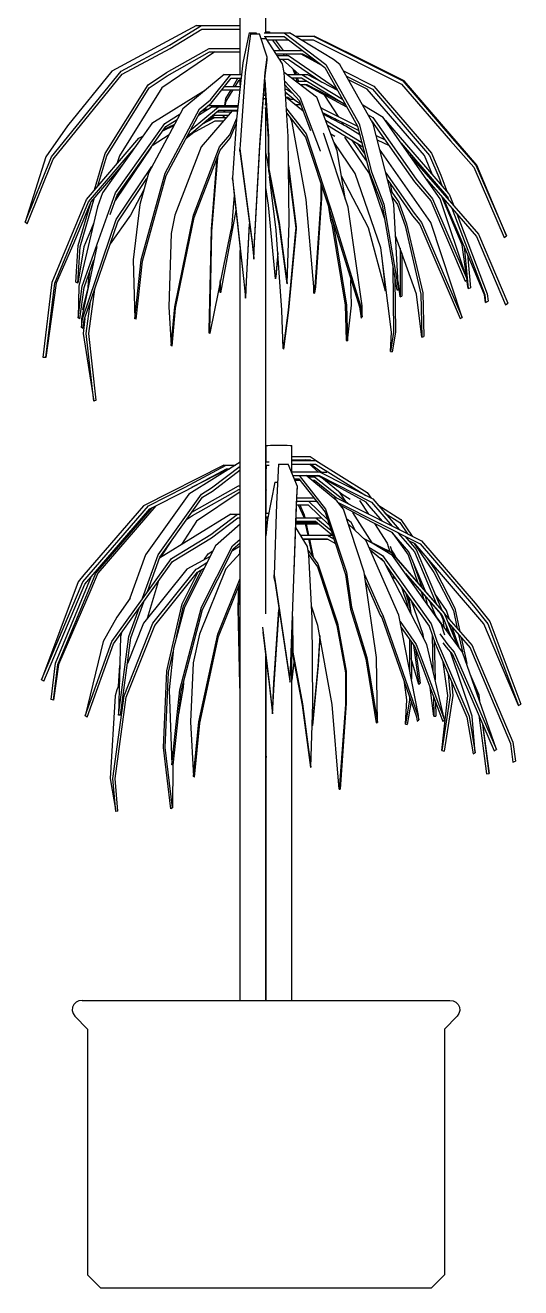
# Model space of a CAD drawing. Header units: millimetres. Extents: x 414.69 to 418.31, y 556.59 to 559.55.
# Drawn here: x 416.079 to 416.462, y 558.065 to 559.041 of the extents above; entities that cross this region are included whole.
import ezdxf

# ---------------------------------------------------------------- set-up
doc = ezdxf.new("R2010")
doc.units = ezdxf.units.MM

msp = doc.modelspace()

# ---------------------------------------------------------------- linework, layer by layer
at = {"color": 104, "linetype": 'Continuous'}
for p, q in [((416.21129, 559.04059), (416.14586, 559.00531)), ((416.19036, 559.02552), (416.21507, 559.04059)), ((416.21129, 559.04059), (416.21507, 559.04059)), ((416.21507, 559.04059), (416.24508, 559.04059)), ((416.24508, 559.0026), (416.24508, 559.04744)), ((416.26477, 559.03488), (416.26477, 559.04744)), ((416.19092, 559.02293), (416.21538, 559.03786)), ((416.21538, 559.03786), (416.24508, 559.03786)), ((416.25196, 559.03487), (416.24691, 559.0117)), ((416.25295, 559.03406), (416.24893, 559.00433)), ((416.25196, 559.03487), (416.25739, 559.03487)), ((416.25295, 559.03406), (416.25994, 559.03406)), ((416.25759, 559.03406), (416.25739, 559.03487)), ((416.26592, 559.01622), (416.25994, 559.03406)), ((416.26109, 559.03064), (416.26517, 559.03064)), ((416.26342, 559.03214), (416.27884, 559.03214)), ((416.26345, 559.03488), (416.27909, 559.03488)), ((416.26477, 559.03571), (416.26733, 559.03571)), ((416.26477, 559.03064), (416.26477, 559.03214)), ((416.2649, 559.03064), (416.2649, 559.03214)), ((416.2777, 559.01106), (416.26517, 559.03064)), ((416.26585, 559.02958), (416.2822, 559.02958)), ((416.26733, 559.03571), (416.26795, 559.03488)), ((416.26977, 559.02958), (416.27594, 559.02135)), ((416.27192, 559.02958), (416.27807, 559.02135)), ((416.27884, 559.03214), (416.31045, 559.00802)), ((416.27909, 559.03488), (416.31116, 559.01042)), ((416.27909, 559.03488), (416.28317, 559.03488)), ((416.31698, 559.01433), (416.28317, 559.03488)), ((416.28739, 559.03231), (416.30162, 559.03231)), ((416.29189, 559.02958), (416.30127, 559.02958)), ((416.30127, 559.02958), (416.36961, 558.99533)), ((416.30162, 559.03231), (416.37062, 558.99774)), ((416.30162, 559.03231), (416.30219, 559.03231)), ((416.33346, 559.0169), (416.30219, 559.03231)), ((416.15287, 559.00531), (416.19036, 559.02552)), ((416.15378, 559.00291), (416.19092, 559.02293)), ((416.22533, 559.02014), (416.18444, 558.9923)), ((416.18797, 559.00425), (416.22088, 559.02288)), ((416.18859, 559.00173), (416.22115, 559.02014)), ((416.22088, 559.02288), (416.24508, 559.02288)), ((416.22115, 559.02014), (416.24508, 559.02014)), ((416.27112, 559.02135), (416.29298, 559.02135)), ((416.24691, 559.0117), (416.24219, 558.96816)), ((416.26431, 559.00433), (416.26592, 559.01622)), ((416.26431, 559.00193), (416.26592, 559.01369)), ((416.26592, 559.01369), (416.26592, 559.01622)), ((416.27287, 559.01862), (416.29324, 559.01862)), ((416.27367, 559.01736), (416.28241, 559.01736)), ((416.27542, 559.01462), (416.28218, 559.01462)), ((416.29045, 559.00278), (416.27745, 559.01462)), ((416.27889, 559.00432), (416.2777, 559.01106)), ((416.27799, 559.01862), (416.27894, 559.01736)), ((416.28012, 559.01862), (416.28106, 559.01736)), ((416.28218, 559.01462), (416.30804, 558.99681)), ((416.28241, 559.01736), (416.31951, 558.99177)), ((416.30869, 559.00936), (416.29154, 559.01862)), ((416.29324, 559.01862), (416.30309, 559.01364)), ((416.31116, 559.01042), (416.33684, 558.96447)), ((416.32211, 559.01042), (416.31698, 559.01433)), ((416.34779, 558.96447), (416.32211, 559.01042)), ((416.3717, 558.99774), (416.33346, 559.0169)), ((416.09912, 558.93901), (416.15287, 559.00531)), ((416.1005, 558.93723), (416.15378, 559.00291)), ((416.14586, 559.00531), (416.11159, 558.96304)), ((416.17394, 558.9947), (416.18797, 559.00425)), ((416.17473, 558.9923), (416.18859, 559.00173)), ((416.23262, 559.0026), (416.20068, 558.97613)), ((416.22202, 558.9831), (416.23784, 559.0026)), ((416.22248, 558.98061), (416.23804, 558.99986)), ((416.23262, 559.0026), (416.23784, 559.0026)), ((416.23784, 559.0026), (416.24592, 559.0026)), ((416.23804, 558.99986), (416.24563, 558.99986)), ((416.2395, 558.99352), (416.24327, 558.99986)), ((416.24893, 559.00433), (416.24486, 558.94846)), ((416.24508, 558.99478), (416.24508, 558.99986)), ((416.26024, 558.94667), (416.26431, 559.00193)), ((416.26025, 558.94846), (416.26431, 559.00433)), ((416.30399, 558.98525), (416.27888, 559.00436)), ((416.28198, 558.95485), (416.27889, 559.00432)), ((416.28095, 559.00278), (416.29267, 559.00278)), ((416.28455, 559.00005), (416.29237, 559.00005)), ((416.28559, 559.00721), (416.28709, 559.00278)), ((416.28721, 559.00574), (416.2882, 559.00278)), ((416.28801, 559.00005), (416.28884, 558.99761)), ((416.28913, 559.00005), (416.28995, 558.99761)), ((416.29237, 559.00005), (416.32651, 558.97923)), ((416.29267, 559.00278), (416.32404, 558.98367)), ((416.29267, 559.00278), (416.29676, 559.00278)), ((416.32035, 558.99028), (416.29676, 559.00278)), ((416.31045, 559.00802), (416.33575, 558.96269)), ((416.32484, 559.00554), (416.34816, 558.99375)), ((416.3271, 559.0015), (416.34718, 558.99134)), ((416.14065, 558.94175), (416.17394, 558.9947)), ((416.14186, 558.93997), (416.17473, 558.9923)), ((416.18444, 558.9923), (416.15157, 558.93997)), ((416.21811, 558.99058), (416.17671, 558.96496)), ((416.2307, 558.99079), (416.24464, 558.99079)), ((416.23291, 558.99352), (416.24494, 558.99352)), ((416.23389, 558.98408), (416.23788, 558.99079)), ((416.23399, 558.98153), (416.23952, 558.99079)), ((416.24116, 558.99352), (416.2441, 558.99844)), ((416.2441, 558.99844), (416.24508, 558.99844)), ((416.26389, 558.9962), (416.26654, 558.95307)), ((416.26406, 558.99851), (416.26678, 558.95485)), ((416.27929, 558.99786), (416.29096, 558.98508)), ((416.27949, 558.99469), (416.29044, 558.98267)), ((416.27952, 558.99418), (416.27996, 558.99418)), ((416.27969, 558.99144), (416.28066, 558.99144)), ((416.28066, 558.99144), (416.28503, 558.98861)), ((416.28776, 558.99761), (416.29637, 558.99761)), ((416.29135, 558.99487), (416.29644, 558.99487)), ((416.32741, 558.97754), (416.29481, 558.99487)), ((416.29613, 558.99761), (416.29564, 558.99806)), ((416.29644, 558.99487), (416.3216, 558.98223)), ((416.34314, 558.99134), (416.32869, 558.99865)), ((416.3873, 558.94009), (416.34314, 558.99134)), ((416.34718, 558.99134), (416.39134, 558.94009)), ((416.34816, 558.99375), (416.39284, 558.94187)), ((416.36961, 558.99533), (416.40751, 558.9515)), ((416.37062, 558.99774), (416.40889, 558.95348)), ((416.42788, 558.93275), (416.3717, 558.99774)), ((416.21362, 558.97613), (416.22202, 558.9831)), ((416.21417, 558.97373), (416.22248, 558.98061)), ((416.23321, 558.97873), (416.23389, 558.98408)), ((416.23363, 558.97873), (416.23399, 558.98153)), ((416.263, 558.98411), (416.26463, 558.98411)), ((416.2632, 558.98684), (416.26446, 558.98684)), ((416.26477, 558.97965), (416.26477, 558.98179)), ((416.26477, 558.9808), (416.26483, 558.9808)), ((416.28754, 558.98268), (416.27985, 558.98902)), ((416.27991, 558.98799), (416.28109, 558.98799)), ((416.29363, 558.97434), (416.28006, 558.98558)), ((416.28044, 558.98526), (416.28188, 558.98526)), ((416.28188, 558.98526), (416.28391, 558.98353)), ((416.28253, 558.98353), (416.28617, 558.98353)), ((416.28584, 558.9808), (416.2859, 558.9808)), ((416.2859, 558.9808), (416.28774, 558.97965)), ((416.28617, 558.98353), (416.29134, 558.98033)), ((416.29044, 558.98267), (416.29936, 558.95939)), ((416.29096, 558.98508), (416.30686, 558.94368)), ((416.30416, 558.98508), (416.30399, 558.98525)), ((416.32005, 558.94368), (416.30416, 558.98508)), ((416.32091, 558.97015), (416.31038, 558.9866)), ((416.20068, 558.97613), (416.17406, 558.92639)), ((416.18675, 558.96496), (416.19864, 558.97232)), ((416.187, 558.92639), (416.21362, 558.97613)), ((416.18784, 558.9246), (416.21417, 558.97373)), ((416.20711, 558.96027), (416.22821, 558.97783)), ((416.20763, 558.95773), (416.22846, 558.97509)), ((416.22321, 558.97783), (416.21268, 558.97095)), ((416.21881, 558.976), (416.21411, 558.97362)), ((416.23869, 558.97472), (416.21472, 558.9467)), ((416.21523, 558.9746), (416.21807, 558.976)), ((416.21807, 558.976), (416.22041, 558.976)), ((416.22021, 558.97873), (416.24334, 558.97873)), ((416.22536, 558.97118), (416.22234, 558.96873)), ((416.22321, 558.97783), (416.22821, 558.97783)), ((416.22377, 558.97118), (416.23567, 558.97118)), ((416.22704, 558.97391), (416.23801, 558.97391)), ((416.22821, 558.97783), (416.24324, 558.97783)), ((416.22846, 558.97509), (416.24294, 558.97509)), ((416.23208, 558.96996), (416.23224, 558.97118)), ((416.23248, 558.9696), (416.23268, 558.97118)), ((416.23259, 558.97391), (416.23274, 558.97509)), ((416.23302, 558.97391), (416.23317, 558.97509)), ((416.23869, 558.97472), (416.2429, 558.97472)), ((416.26399, 558.97692), (416.26507, 558.97692)), ((416.26401, 558.97965), (416.2649, 558.97965)), ((416.26477, 558.83936), (416.26477, 558.97692)), ((416.26492, 558.97674), (416.26492, 558.97692)), ((416.26492, 558.97674), (416.26508, 558.97674)), ((416.28065, 558.97618), (416.29597, 558.95675)), ((416.28085, 558.97297), (416.29551, 558.95434)), ((416.28721, 558.97965), (416.29097, 558.97965)), ((416.29051, 558.97692), (416.29067, 558.97692)), ((416.29067, 558.97692), (416.29325, 558.97534)), ((416.29074, 558.97674), (416.29097, 558.97674)), ((416.29097, 558.97965), (416.29179, 558.97915)), ((416.29097, 558.97965), (416.2916, 558.97965)), ((416.30721, 558.97713), (416.30829, 558.97643)), ((416.30729, 558.97693), (416.33569, 558.9628)), ((416.30867, 558.97333), (416.33658, 558.95944)), ((416.30868, 558.97329), (416.31565, 558.96878)), ((416.3266, 558.96279), (416.30915, 558.97208)), ((416.32748, 558.97751), (416.32741, 558.97754)), ((416.35545, 558.96942), (416.33965, 558.97905)), ((416.34379, 558.97163), (416.34742, 558.96942)), ((416.11159, 558.96304), (416.09484, 558.93901)), ((416.17671, 558.96496), (416.1386, 558.91129)), ((416.14863, 558.91129), (416.18675, 558.96496)), ((416.14981, 558.9095), (416.18752, 558.96256)), ((416.19385, 558.96337), (416.18487, 558.95883)), ((416.18582, 558.96016), (416.19438, 558.96437)), ((416.18752, 558.96256), (416.19633, 558.96801)), ((416.20435, 558.95541), (416.22562, 558.96687)), ((416.21567, 558.96443), (416.22528, 558.9696)), ((416.22406, 558.9696), (416.21851, 558.9668)), ((416.22406, 558.9696), (416.22528, 558.9696)), ((416.22528, 558.9696), (416.23431, 558.9696)), ((416.22562, 558.96687), (416.23198, 558.96687)), ((416.23195, 558.96684), (416.23196, 558.96687)), ((416.23207, 558.9696), (416.23208, 558.96996)), ((416.23703, 558.95601), (416.24222, 558.96846)), ((416.23732, 558.95349), (416.24194, 558.96467)), ((416.24219, 558.96816), (416.23893, 558.92292)), ((416.28507, 558.9655), (416.28381, 558.9692)), ((416.29592, 558.90616), (416.28507, 558.9655)), ((416.31094, 558.9674), (416.33894, 558.95023)), ((416.31241, 558.96358), (416.33984, 558.94675)), ((416.31565, 558.96878), (416.31582, 558.96853)), ((416.31811, 558.96863), (416.31951, 558.96656)), ((416.32511, 558.96359), (416.32364, 558.96588)), ((416.33743, 558.95616), (416.3266, 558.96279)), ((416.33575, 558.96269), (416.34511, 558.92616)), ((416.33684, 558.96447), (416.34635, 558.92745)), ((416.34628, 558.96719), (416.34656, 558.96702)), ((416.34656, 558.96702), (416.37982, 558.91977)), ((416.34742, 558.96942), (416.38103, 558.92171)), ((416.3637, 558.90256), (416.34779, 558.96447)), ((416.39962, 558.90672), (416.35545, 558.96942)), ((416.35686, 558.96741), (416.3572, 558.96724)), ((416.3572, 558.96724), (416.40606, 558.91084)), ((416.1261, 558.9061), (416.16667, 558.95351)), ((416.16667, 558.95351), (416.16965, 558.95502)), ((416.18997, 558.95613), (416.17687, 558.94758)), ((416.20902, 558.95792), (416.20314, 558.95316)), ((416.20449, 558.95567), (416.20763, 558.95773)), ((416.20687, 558.96011), (416.20711, 558.96027)), ((416.22908, 558.9467), (416.23703, 558.95601)), ((416.22945, 558.9443), (416.23732, 558.95349)), ((416.26654, 558.95307), (416.2668, 558.92824)), ((416.26678, 558.95485), (416.26706, 558.92971)), ((416.28271, 558.88821), (416.28198, 558.95485)), ((416.29551, 558.95434), (416.31391, 558.8984)), ((416.29597, 558.95675), (416.31462, 558.90018)), ((416.30967, 558.95675), (416.30927, 558.95726)), ((416.32832, 558.90018), (416.30967, 558.95675)), ((416.31808, 558.95467), (416.31513, 558.95649)), ((416.32556, 558.9542), (416.3446, 558.92618)), ((416.33095, 558.9522), (416.34267, 558.9357)), ((416.35006, 558.95565), (416.35698, 558.9522)), ((416.35092, 558.95231), (416.36014, 558.94773)), ((416.40751, 558.9515), (416.42562, 558.93097)), ((416.40889, 558.95348), (416.42717, 558.93275)), ((416.12764, 558.90432), (416.16296, 558.94559)), ((416.13238, 558.91344), (416.14065, 558.94175)), ((416.17612, 558.94652), (416.14829, 558.90524)), ((416.21472, 558.9467), (416.1945, 558.89406)), ((416.20886, 558.89406), (416.22908, 558.9467)), ((416.20941, 558.89227), (416.22945, 558.9443)), ((416.24468, 558.94346), (416.24469, 558.94521)), ((416.24468, 558.94346), (416.25412, 558.87222)), ((416.24486, 558.94846), (416.24469, 558.94521)), ((416.24469, 558.94521), (416.25413, 558.87317)), ((416.25613, 558.87317), (416.26025, 558.94846)), ((416.25613, 558.87222), (416.26024, 558.94667)), ((416.266, 558.93694), (416.26477, 558.94248)), ((416.30686, 558.94368), (416.30692, 558.94333)), ((416.33389, 558.92618), (416.31752, 558.95027)), ((416.32648, 558.90578), (416.32005, 558.94368)), ((416.33533, 558.94951), (416.34127, 558.94114)), ((416.39243, 558.88843), (416.35277, 558.94511)), ((416.36939, 558.94963), (416.40455, 558.90905)), ((416.39284, 558.94187), (416.4, 558.9249)), ((416.07886, 558.88858), (416.09912, 558.93901)), ((416.09484, 558.93901), (416.07886, 558.88858)), ((416.08042, 558.88726), (416.1005, 558.93723)), ((416.15358, 558.93238), (416.12956, 558.90432)), ((416.13502, 558.91653), (416.14186, 558.93997)), ((416.14922, 558.89059), (416.17678, 558.93147)), ((416.15157, 558.93997), (416.14976, 558.93375)), ((416.16844, 558.93512), (416.16961, 558.93736)), ((416.17105, 558.93938), (416.17162, 558.93984)), ((416.22268, 558.88303), (416.22724, 558.93858)), ((416.22296, 558.88124), (416.22761, 558.93845)), ((416.22761, 558.93845), (416.22817, 558.94099)), ((416.26677, 558.93082), (416.266, 558.93694)), ((416.28223, 558.93238), (416.2882, 558.88483)), ((416.37596, 558.94031), (416.41017, 558.90108)), ((416.39357, 558.92526), (416.3873, 558.94009)), ((416.39134, 558.94009), (416.39842, 558.92332)), ((416.42717, 558.93275), (416.45079, 558.87788)), ((416.45079, 558.87788), (416.42788, 558.93275)), ((416.14673, 558.92438), (416.14514, 558.9205)), ((416.15032, 558.88881), (416.17293, 558.92232)), ((416.17406, 558.92639), (416.16739, 558.90218)), ((416.16852, 558.85937), (416.187, 558.92639)), ((416.16955, 558.85842), (416.18784, 558.9246)), ((416.23893, 558.92292), (416.24043, 558.90951)), ((416.239, 558.92178), (416.23893, 558.92292)), ((416.239, 558.92178), (416.2405, 558.90856)), ((416.2668, 558.92824), (416.27483, 558.88726)), ((416.26706, 558.92971), (416.27513, 558.88821)), ((416.27289, 558.88247), (416.26764, 558.92392)), ((416.28227, 558.92822), (416.28788, 558.88386)), ((416.34421, 558.88407), (416.32335, 558.9242)), ((416.35357, 558.86878), (416.33389, 558.92618)), ((416.3446, 558.92618), (416.35637, 558.89187)), ((416.34511, 558.92616), (416.35468, 558.90161)), ((416.34635, 558.92745), (416.35603, 558.90256)), ((416.3575, 558.92671), (416.37939, 558.89542)), ((416.38103, 558.92171), (416.39354, 558.90672)), ((416.38905, 558.92173), (416.40879, 558.89909)), ((416.39842, 558.92332), (416.40082, 558.91689)), ((416.4, 558.9249), (416.40465, 558.91247)), ((416.42562, 558.93097), (416.44902, 558.87662)), ((416.15627, 558.91707), (416.15149, 558.91153)), ((416.17049, 558.91345), (416.16029, 558.89397)), ((416.26688, 558.9018), (416.26477, 558.91549)), ((416.30722, 558.91874), (416.30728, 558.90616)), ((416.3078, 558.91698), (416.30786, 558.90711)), ((416.35898, 558.92095), (416.37813, 558.89356)), ((416.36089, 558.9135), (416.36767, 558.90394)), ((416.36098, 558.91808), (416.36217, 558.91169)), ((416.37982, 558.91977), (416.39221, 558.90493)), ((416.09977, 558.84223), (416.1261, 558.9061)), ((416.10167, 558.84128), (416.12764, 558.90432)), ((416.12956, 558.90432), (416.11651, 558.87263)), ((416.11981, 558.87041), (416.12979, 558.90459)), ((416.12129, 558.86946), (416.13244, 558.90768)), ((416.12284, 558.83897), (416.14863, 558.91129)), ((416.1386, 558.91129), (416.13474, 558.90046)), ((416.14446, 558.89451), (416.14981, 558.9095)), ((416.15149, 558.91153), (416.14975, 558.9074)), ((416.16739, 558.90218), (416.16227, 558.85937)), ((416.24039, 558.90949), (416.23831, 558.88381)), ((416.24043, 558.90951), (416.24767, 558.8428)), ((416.2405, 558.90856), (416.24767, 558.8428)), ((416.30178, 558.83868), (416.29592, 558.90616)), ((416.30728, 558.90616), (416.30254, 558.83868)), ((416.30786, 558.90711), (416.30316, 558.83868)), ((416.35603, 558.90256), (416.36738, 558.83638)), ((416.36228, 558.90809), (416.36649, 558.90216)), ((416.36738, 558.83638), (416.3637, 558.90256)), ((416.36649, 558.90216), (416.37239, 558.88563)), ((416.36767, 558.90394), (416.37363, 558.88721)), ((416.39221, 558.90493), (416.4188, 558.84295)), ((416.39354, 558.90672), (416.42035, 558.84412)), ((416.42035, 558.84412), (416.39962, 558.90672)), ((416.41648, 558.87103), (416.40071, 558.90835)), ((416.41799, 558.86977), (416.40249, 558.90631)), ((416.40455, 558.90905), (416.40509, 558.90838)), ((416.40509, 558.90838), (416.4061, 558.90575)), ((416.40606, 558.91084), (416.40661, 558.91016)), ((416.40661, 558.91016), (416.41, 558.90127)), ((416.13474, 558.90046), (416.12026, 558.83897)), ((416.16029, 558.89397), (416.14456, 558.87189)), ((416.1945, 558.89406), (416.19158, 558.87971)), ((416.19437, 558.82313), (416.20886, 558.89406)), ((416.19505, 558.82218), (416.20941, 558.89227)), ((416.2417, 558.89752), (416.22983, 558.83383)), ((416.27226, 558.84485), (416.26688, 558.9018)), ((416.31285, 558.90163), (416.31481, 558.89002)), ((416.31391, 558.8984), (416.31404, 558.89754)), ((416.31404, 558.89754), (416.33706, 558.82302)), ((416.31462, 558.90018), (416.31475, 558.89932)), ((416.31475, 558.89932), (416.33793, 558.82397)), ((416.31545, 558.89297), (416.31578, 558.89101)), ((416.33917, 558.82397), (416.32832, 558.90018)), ((416.35468, 558.90161), (416.36596, 558.83632)), ((416.37813, 558.89356), (416.38388, 558.88665)), ((416.37939, 558.89542), (416.3852, 558.88843)), ((416.40851, 558.8994), (416.4341, 558.83232)), ((416.40879, 558.89909), (416.42768, 558.87743)), ((416.41017, 558.90108), (416.42924, 558.87921)), ((416.41242, 558.89492), (416.43596, 558.83327)), ((416.08042, 558.88726), (416.07886, 558.88858)), ((416.12311, 558.81388), (416.14922, 558.89059)), ((416.13181, 558.88804), (416.12419, 558.86946)), ((416.12447, 558.81294), (416.15032, 558.88881)), ((416.22107, 558.80512), (416.22268, 558.88303)), ((416.23831, 558.88381), (416.23747, 558.88124)), ((416.24974, 558.8428), (416.25214, 558.88719)), ((416.24982, 558.8428), (416.25222, 558.88661)), ((416.27727, 558.82052), (416.27289, 558.88247)), ((416.27483, 558.88726), (416.28106, 558.84082)), ((416.27513, 558.88821), (416.28137, 558.84118)), ((416.28137, 558.84118), (416.28271, 558.88821)), ((416.2878, 558.88247), (416.28211, 558.82052)), ((416.28812, 558.88341), (416.28244, 558.82052)), ((416.28788, 558.88386), (416.2878, 558.88247)), ((416.2882, 558.88483), (416.28812, 558.88341)), ((416.31481, 558.89002), (416.31581, 558.88696)), ((416.31578, 558.89101), (416.31679, 558.88791)), ((416.31581, 558.88696), (416.32613, 558.82449)), ((416.31679, 558.88791), (416.32717, 558.82449)), ((416.35731, 558.83533), (416.34421, 558.88407)), ((416.37239, 558.88563), (416.38471, 558.833)), ((416.37363, 558.88721), (416.38616, 558.83395)), ((416.38388, 558.88665), (416.41498, 558.81397)), ((416.3852, 558.88843), (416.41657, 558.81499)), ((416.41657, 558.81499), (416.39243, 558.88843)), ((416.19158, 558.87971), (416.18983, 558.82313)), ((416.22141, 558.80417), (416.22296, 558.88124)), ((416.23747, 558.88124), (416.22169, 558.80417)), ((416.25413, 558.87317), (416.25553, 558.86074)), ((416.25553, 558.86074), (416.25613, 558.87317)), ((416.38113, 558.833), (416.36507, 558.878)), ((416.42768, 558.87743), (416.45, 558.8246)), ((416.42924, 558.87921), (416.45177, 558.82588)), ((416.44902, 558.87662), (416.45079, 558.87788)), ((416.11651, 558.87263), (416.10285, 558.84128)), ((416.11785, 558.84213), (416.11981, 558.87041)), ((416.11937, 558.84151), (416.12129, 558.86946)), ((416.12419, 558.86946), (416.11937, 558.84151)), ((416.13411, 558.8698), (416.12236, 558.81388)), ((416.24508, 558.83936), (416.24508, 558.86657)), ((416.25412, 558.87222), (416.25552, 558.85993)), ((416.25552, 558.85993), (416.25613, 558.87222)), ((416.27413, 558.86494), (416.27226, 558.84485)), ((416.27414, 558.86475), (416.27242, 558.84608)), ((416.36189, 558.80352), (416.35357, 558.86878)), ((416.35429, 558.86316), (416.35731, 558.83533)), ((416.36849, 558.8684), (416.36852, 558.83094)), ((416.36978, 558.8648), (416.36984, 558.83141)), ((416.42006, 558.84498), (416.41648, 558.87103)), ((416.41805, 558.86982), (416.42111, 558.83737)), ((416.43388, 558.83232), (416.41848, 558.86863)), ((416.42056, 558.86373), (416.423, 558.83791)), ((416.12428, 558.83802), (416.13192, 558.85941)), ((416.16227, 558.85937), (416.16345, 558.81384)), ((416.16345, 558.81384), (416.16852, 558.85937)), ((416.16453, 558.81345), (416.16955, 558.85842)), ((416.36295, 558.85373), (416.36358, 558.80352)), ((416.12777, 558.84479), (416.12686, 558.83531)), ((416.12843, 558.84963), (416.12777, 558.84479)), ((416.22983, 558.83383), (416.22984, 558.84397)), ((416.27226, 558.84485), (416.27242, 558.84608)), ((416.33104, 558.82449), (416.33057, 558.84404)), ((416.36447, 558.84492), (416.36504, 558.80352)), ((416.4188, 558.84295), (416.42035, 558.84412)), ((416.42111, 558.83737), (416.4202, 558.844)), ((416.09268, 558.78404), (416.09977, 558.84223)), ((416.09467, 558.78385), (416.10167, 558.84128)), ((416.10285, 558.84128), (416.09467, 558.78385)), ((416.11937, 558.84151), (416.11785, 558.84213)), ((416.11967, 558.81459), (416.12284, 558.83897)), ((416.12026, 558.83897), (416.11967, 558.81459)), ((416.12115, 558.81393), (416.12428, 558.83802)), ((416.12341, 558.82117), (416.1269, 558.83575)), ((416.12788, 558.8024), (416.13262, 558.83686)), ((416.22958, 558.8348), (416.22959, 558.84275)), ((416.22983, 558.83383), (416.22958, 558.8348)), ((416.24508, 558.58022), (416.24508, 558.83936)), ((416.24767, 558.8428), (416.24918, 558.82993)), ((416.24918, 558.82993), (416.24974, 558.8428)), ((416.24925, 558.83012), (416.24982, 558.8428)), ((416.26477, 558.58573), (416.26477, 558.83936)), ((416.28106, 558.84082), (416.28137, 558.84118)), ((416.30182, 558.83379), (416.30178, 558.83868)), ((416.30254, 558.83868), (416.30182, 558.83379)), ((416.30182, 558.83379), (416.30243, 558.83372)), ((416.30316, 558.83868), (416.30243, 558.83372)), ((416.35731, 558.83533), (416.35775, 558.83598)), ((416.36596, 558.83632), (416.36738, 558.83638)), ((416.36852, 558.83094), (416.367, 558.84329)), ((416.38616, 558.83395), (416.38695, 558.80027)), ((416.42111, 558.83737), (416.423, 558.83791)), ((416.12592, 558.8024), (416.12932, 558.82718)), ((416.24925, 558.83012), (416.24918, 558.82993)), ((416.32613, 558.82449), (416.32701, 558.79712)), ((416.32717, 558.82449), (416.32803, 558.7967)), ((416.32803, 558.7967), (416.33104, 558.82449)), ((416.33793, 558.82397), (416.33931, 558.8153)), ((416.33931, 558.8153), (416.33917, 558.82397)), ((416.36852, 558.83094), (416.36984, 558.83141)), ((416.38546, 558.79972), (416.38113, 558.833)), ((416.38471, 558.833), (416.38546, 558.79972)), ((416.43468, 558.8265), (416.43388, 558.83232)), ((416.4341, 558.83232), (416.43468, 558.8265)), ((416.43468, 558.8265), (416.43654, 558.82739)), ((416.43596, 558.83327), (416.43654, 558.82739)), ((416.45, 558.8246), (416.45177, 558.82588)), ((416.12115, 558.81393), (416.11967, 558.81459)), ((416.1238, 558.82074), (416.12341, 558.82117)), ((416.18983, 558.82313), (416.19161, 558.79321)), ((416.19161, 558.79321), (416.19437, 558.82313)), ((416.19231, 558.79261), (416.19505, 558.82218)), ((416.27809, 558.7908), (416.27727, 558.82052)), ((416.28211, 558.82052), (416.27809, 558.7908)), ((416.28244, 558.82052), (416.27842, 558.79034)), ((416.33706, 558.82302), (416.33843, 558.81444)), ((416.33843, 558.81444), (416.33931, 558.8153)), ((416.41498, 558.81397), (416.41657, 558.81499)), ((416.12228, 558.80724), (416.12311, 558.81388)), ((416.12236, 558.81388), (416.12228, 558.80724)), ((416.12364, 558.80636), (416.12228, 558.80724)), ((416.12364, 558.80636), (416.12447, 558.81294)), ((416.12483, 558.81399), (416.12373, 558.8024)), ((416.16453, 558.81345), (416.16345, 558.81384)), ((416.22111, 558.80336), (416.22107, 558.80512)), ((416.12373, 558.8024), (416.13176, 558.75021)), ((416.13176, 558.75021), (416.12592, 558.8024)), ((416.13362, 558.75107), (416.12788, 558.8024)), ((416.22146, 558.80243), (416.22111, 558.80336)), ((416.22146, 558.80243), (416.22141, 558.80417)), ((416.22169, 558.80417), (416.22146, 558.80243)), ((416.32701, 558.79712), (416.32803, 558.7967)), ((416.36102, 558.78863), (416.36189, 558.80352)), ((416.36358, 558.80352), (416.36102, 558.78863)), ((416.36504, 558.80352), (416.36246, 558.78842)), ((416.38546, 558.79972), (416.38695, 558.80027)), ((416.19231, 558.79261), (416.19161, 558.79321)), ((416.27809, 558.7908), (416.27842, 558.79034)), ((416.36102, 558.78863), (416.36246, 558.78842)), ((416.09467, 558.78385), (416.09268, 558.78404)), ((416.13362, 558.75107), (416.13176, 558.75021)), ((416.26508, 558.71587), (416.26626, 558.71598)), ((416.26508, 558.7034), (416.26508, 558.71587)), ((416.26626, 558.71598), (416.2685, 558.71608)), ((416.2685, 558.71608), (416.2715, 558.71615)), ((416.2715, 558.71615), (416.27492, 558.71617)), ((416.27492, 558.71617), (416.27835, 558.71615)), ((416.27835, 558.71615), (416.28135, 558.71608)), ((416.28135, 558.71608), (416.28359, 558.71598)), ((416.28359, 558.71598), (416.28477, 558.71587)), ((416.28477, 558.69482), (416.28477, 558.71587)), ((416.28477, 558.70748), (416.29918, 558.70748)), ((416.29918, 558.70748), (416.30829, 558.70123)), ((416.23229, 558.70074), (416.17025, 558.6694)), ((416.2025, 558.6837), (416.23417, 558.70074)), ((416.20319, 558.68115), (416.23451, 558.698)), ((416.24508, 558.70297), (416.20518, 558.67842)), ((416.23545, 558.69751), (416.20727, 558.68334)), ((416.22035, 558.69038), (416.23485, 558.69751)), ((416.22279, 558.68314), (416.24508, 558.70001)), ((416.22347, 558.68067), (416.24508, 558.69706)), ((416.23229, 558.70074), (416.23417, 558.70074)), ((416.23417, 558.70074), (416.24144, 558.70074)), ((416.23451, 558.698), (416.237, 558.698)), ((416.23485, 558.69751), (416.2362, 558.69751)), ((416.26477, 558.7034), (416.2673, 558.7034)), ((416.26477, 558.70067), (416.2673, 558.70067)), ((416.26477, 558.698), (416.26526, 558.698)), ((416.26477, 558.69751), (416.26497, 558.69751)), ((416.26497, 558.69751), (416.26497, 558.698)), ((416.26508, 558.66361), (416.26508, 558.698)), ((416.26526, 558.698), (416.26526, 558.70067)), ((416.27469, 558.70158), (416.27312, 558.67072)), ((416.27469, 558.70158), (416.28193, 558.70158)), ((416.28918, 558.68431), (416.28193, 558.70158)), ((416.28477, 558.70475), (416.29894, 558.70475)), ((416.28477, 558.70422), (416.30348, 558.70422)), ((416.28477, 558.70149), (416.30321, 558.70149)), ((416.29559, 558.70422), (416.29501, 558.70475)), ((416.30528, 558.69548), (416.29862, 558.70149)), ((416.29894, 558.70475), (416.29971, 558.70422)), ((416.3076, 558.69518), (416.29942, 558.70149)), ((416.30321, 558.70149), (416.34205, 558.67736)), ((416.30348, 558.70422), (416.34312, 558.67958)), ((416.27174, 558.68748), (416.26605, 558.65882)), ((416.27174, 558.68748), (416.27397, 558.68748)), ((416.28477, 558.69548), (416.30637, 558.69548)), ((416.28562, 558.69279), (416.2905, 558.69279)), ((416.28677, 558.69005), (416.29034, 558.69005)), ((416.2872, 558.68904), (416.29114, 558.68904)), ((416.29034, 558.69005), (416.31057, 558.66437)), ((416.2905, 558.69279), (416.31103, 558.66677)), ((416.2905, 558.69279), (416.29594, 558.69279)), ((416.31976, 558.67306), (416.29594, 558.69279)), ((416.29599, 558.69274), (416.30603, 558.69274)), ((416.29635, 558.69245), (416.30521, 558.69245)), ((416.29717, 558.69177), (416.30249, 558.69177)), ((416.30047, 558.68904), (416.30229, 558.68904)), ((416.30229, 558.68904), (416.31942, 558.67536)), ((416.30249, 558.69177), (416.32915, 558.67047)), ((416.3424, 558.67221), (416.30467, 558.69274)), ((416.30603, 558.69274), (416.34649, 558.67221)), ((416.30637, 558.69548), (416.34746, 558.67461)), ((416.30694, 558.69518), (416.312, 558.69518)), ((416.32375, 558.67812), (416.30796, 558.69095)), ((416.20518, 558.67842), (416.17167, 558.63147)), ((416.17419, 558.6694), (416.2025, 558.6837)), ((416.17517, 558.667), (416.20319, 558.68115)), ((416.18162, 558.63147), (416.21514, 558.67842)), ((416.20758, 558.66436), (416.2437, 558.68462)), ((416.20812, 558.6618), (416.24398, 558.68189)), ((416.24508, 558.68021), (416.21108, 558.65741)), ((416.21514, 558.67842), (416.22279, 558.68314)), ((416.21591, 558.67602), (416.22347, 558.68067)), ((416.2437, 558.68462), (416.24508, 558.68462)), ((416.24398, 558.68189), (416.24508, 558.68189)), ((416.26477, 558.68462), (416.26508, 558.68462)), ((416.26477, 558.68189), (416.26508, 558.68189)), ((416.26508, 558.68162), (416.26477, 558.6805)), ((416.28844, 558.66831), (416.28914, 558.68176)), ((416.28849, 558.67072), (416.28918, 558.68431)), ((416.28914, 558.68176), (416.28918, 558.68431)), ((416.3265, 558.67259), (416.32205, 558.6795)), ((416.33008, 558.67405), (416.32375, 558.67812)), ((416.34312, 558.67958), (416.34616, 558.67528)), ((416.12341, 558.61051), (416.17419, 558.6694)), ((416.17025, 558.6694), (416.12407, 558.61584)), ((416.13346, 558.61723), (416.17721, 558.66802)), ((416.17971, 558.66929), (416.13487, 558.61723)), ((416.18281, 558.62969), (416.21591, 558.67602)), ((416.27312, 558.67072), (416.27114, 558.61578)), ((416.2864, 558.6127), (416.28849, 558.67072)), ((416.28662, 558.61876), (416.28844, 558.66831)), ((416.28853, 558.67005), (416.29756, 558.67005)), ((416.28868, 558.67279), (416.29776, 558.67279)), ((416.28881, 558.67536), (416.30191, 558.67536)), ((416.2898, 558.67005), (416.29432, 558.66004)), ((416.29105, 558.67005), (416.2945, 558.66238)), ((416.29756, 558.67005), (416.31384, 558.6544)), ((416.29776, 558.67279), (416.31243, 558.6587)), ((416.29776, 558.67279), (416.30364, 558.67279)), ((416.3043, 558.67233), (416.30364, 558.67279)), ((416.30387, 558.67263), (416.30406, 558.67263)), ((416.31698, 558.67536), (416.31947, 558.67536)), ((416.31947, 558.67536), (416.38512, 558.64218)), ((416.32473, 558.66677), (416.31976, 558.67306)), ((416.32074, 558.67181), (416.38414, 558.63977)), ((416.3467, 558.65667), (416.32232, 558.66982)), ((416.33728, 558.67352), (416.34411, 558.66291)), ((416.34478, 558.6692), (416.3424, 558.67221)), ((416.35484, 558.65748), (416.34478, 558.6692)), ((416.34649, 558.67221), (416.36243, 558.65365)), ((416.34746, 558.67461), (416.36778, 558.65094)), ((416.35135, 558.67008), (416.36908, 558.65869)), ((416.12491, 558.60872), (416.17517, 558.667)), ((416.23772, 558.66279), (416.18254, 558.62894)), ((416.20358, 558.65876), (416.20812, 558.6618)), ((416.22218, 558.64718), (416.2429, 558.66279)), ((416.22268, 558.6446), (416.24317, 558.66006)), ((416.23772, 558.66279), (416.2429, 558.66279)), ((416.2429, 558.66279), (416.24508, 558.66279)), ((416.24317, 558.66006), (416.24508, 558.66006)), ((416.26477, 558.66361), (416.267, 558.66361)), ((416.26477, 558.66088), (416.26646, 558.66088)), ((416.26477, 558.66006), (416.2663, 558.66006)), ((416.26605, 558.65882), (416.26477, 558.64606)), ((416.26508, 558.6491), (416.26508, 558.66006)), ((416.28814, 558.66004), (416.30351, 558.66004)), ((416.2945, 558.66238), (416.29499, 558.66004)), ((416.30351, 558.66004), (416.31515, 558.65042)), ((416.30351, 558.66004), (416.30798, 558.66004)), ((416.31057, 558.66437), (416.32644, 558.61609)), ((416.31103, 558.66677), (416.32715, 558.61787)), ((416.34085, 558.61787), (416.32473, 558.66677)), ((416.33064, 558.65627), (416.32731, 558.65892)), ((416.34705, 558.64065), (416.33193, 558.66414)), ((416.35687, 558.66366), (416.36835, 558.65628)), ((416.36908, 558.65869), (416.37789, 558.64583)), ((416.21108, 558.65741), (416.19959, 558.6394)), ((416.24508, 558.65522), (416.22585, 558.63835)), ((416.26477, 558.65272), (416.26508, 558.65272)), ((416.26477, 558.64998), (416.26508, 558.64998)), ((416.29696, 558.63796), (416.28787, 558.65261)), ((416.28797, 558.65541), (416.30557, 558.65541)), ((416.288, 558.65633), (416.30445, 558.65633)), ((416.28804, 558.6573), (416.30328, 558.6573)), ((416.2953, 558.65541), (416.29716, 558.64653)), ((416.29596, 558.65541), (416.29781, 558.64653)), ((416.30328, 558.6573), (416.31648, 558.64639)), ((416.34222, 558.64218), (416.32849, 558.65536)), ((416.33418, 558.6499), (416.33064, 558.65627)), ((416.36306, 558.64841), (416.3467, 558.65667)), ((416.3488, 558.65561), (416.35862, 558.64036)), ((416.37533, 558.63363), (416.3623, 558.64879)), ((416.36835, 558.65628), (416.37425, 558.64767)), ((416.18396, 558.62981), (416.1928, 558.64367)), ((416.1919, 558.62861), (416.22218, 558.64718)), ((416.19268, 558.6262), (416.22268, 558.6446)), ((416.23898, 558.63467), (416.24508, 558.63845)), ((416.23912, 558.63835), (416.24497, 558.64349)), ((416.23963, 558.63595), (416.24508, 558.64072)), ((416.24497, 558.64349), (416.24508, 558.64363)), ((416.26477, 558.64728), (416.26489, 558.64728)), ((416.29164, 558.64653), (416.31245, 558.64653)), ((416.29334, 558.6438), (416.31214, 558.6438)), ((416.29345, 558.64361), (416.31246, 558.64361)), ((416.29778, 558.64361), (416.30048, 558.63069)), ((416.29842, 558.64361), (416.30137, 558.62948)), ((416.31214, 558.6438), (416.31856, 558.64005)), ((416.31245, 558.64653), (416.31738, 558.64366)), ((416.31245, 558.64653), (416.31589, 558.64653)), ((416.31654, 558.64619), (416.31589, 558.64653)), ((416.31625, 558.64635), (416.31649, 558.64635)), ((416.35265, 558.63788), (416.34035, 558.64397)), ((416.34706, 558.64043), (416.34036, 558.64396)), ((416.36755, 558.58466), (416.34222, 558.64218)), ((416.34576, 558.64111), (416.36171, 558.63316)), ((416.36279, 558.63091), (416.34706, 558.64043)), ((416.35862, 558.64036), (416.36074, 558.63384)), ((416.36303, 558.64794), (416.37468, 558.63148)), ((416.36712, 558.64818), (416.37962, 558.63363)), ((416.3725, 558.64544), (416.38111, 558.63541)), ((416.38015, 558.63977), (416.37524, 558.64225)), ((416.3794, 558.64015), (416.39472, 558.6178)), ((416.43337, 558.57803), (416.38015, 558.63977)), ((416.38414, 558.63977), (416.4253, 558.59202)), ((416.38512, 558.64218), (416.42668, 558.59395)), ((416.17167, 558.63147), (416.15961, 558.59782)), ((416.16959, 558.5979), (416.18162, 558.63147)), ((416.17324, 558.60304), (416.18281, 558.62969)), ((416.22585, 558.63835), (416.20181, 558.59087)), ((416.22168, 558.63012), (416.20374, 558.62035)), ((416.21508, 558.59087), (416.23912, 558.63835)), ((416.21586, 558.58909), (416.23963, 558.63595)), ((416.21752, 558.62816), (416.2203, 558.63219)), ((416.2203, 558.63219), (416.22392, 558.63454)), ((416.22088, 558.62969), (416.22096, 558.62979)), ((416.22096, 558.62979), (416.22179, 558.63033)), ((416.24508, 558.63279), (416.2339, 558.62048)), ((416.2447, 558.63238), (416.24489, 558.63834)), ((416.29798, 558.63148), (416.29696, 558.63796)), ((416.29744, 558.63486), (416.30507, 558.62441)), ((416.30062, 558.58234), (416.29798, 558.63148)), ((416.29799, 558.63128), (416.30477, 558.622)), ((416.34437, 558.63729), (416.35491, 558.63091)), ((416.35632, 558.626), (416.34535, 558.63507)), ((416.35122, 558.63022), (416.35404, 558.62851)), ((416.36211, 558.63316), (416.35265, 558.63788)), ((416.35491, 558.63091), (416.39249, 558.578)), ((416.36094, 558.63822), (416.36288, 558.63228)), ((416.36171, 558.63316), (416.40255, 558.58621)), ((416.36457, 558.63148), (416.36192, 558.63523)), ((416.40295, 558.58621), (416.36211, 558.63316)), ((416.40037, 558.578), (416.36279, 558.63091)), ((416.36526, 558.62954), (416.36457, 558.63148)), ((416.37468, 558.63148), (416.38237, 558.60987)), ((416.38813, 558.60324), (416.37533, 558.63363)), ((416.37962, 558.63363), (416.39646, 558.59366)), ((416.38111, 558.63541), (416.4008, 558.58868)), ((416.38934, 558.62911), (416.39568, 558.61985)), ((416.14589, 558.56436), (416.1919, 558.62861)), ((416.14708, 558.56257), (416.19268, 558.6262)), ((416.20374, 558.62035), (416.17025, 558.57863)), ((416.17757, 558.57863), (416.21106, 558.62035)), ((416.20122, 558.59184), (416.21527, 558.61994)), ((416.21106, 558.62035), (416.21188, 558.6208)), ((416.21188, 558.6208), (416.21928, 558.62539)), ((416.21276, 558.61839), (416.2171, 558.62108)), ((416.2339, 558.62048), (416.21342, 558.57011)), ((416.21731, 558.62774), (416.21752, 558.62816)), ((416.30477, 558.622), (416.31974, 558.57669)), ((416.30507, 558.62441), (416.3202, 558.57848)), ((416.35404, 558.62851), (416.35511, 558.627)), ((416.35468, 558.62736), (416.35496, 558.62722)), ((416.38922, 558.56204), (416.35632, 558.626)), ((416.35763, 558.62345), (416.39115, 558.57622)), ((416.37786, 558.62762), (416.3854, 558.60638)), ((416.37859, 558.62587), (416.37835, 558.62622)), ((416.39568, 558.61985), (416.41092, 558.5901)), ((416.09141, 558.5348), (416.12341, 558.61051)), ((416.1198, 558.61051), (416.09141, 558.5348)), ((416.10223, 558.54759), (416.13017, 558.61481)), ((416.10413, 558.54664), (416.13346, 558.61723)), ((416.12407, 558.61584), (416.1198, 558.61051)), ((416.13487, 558.61723), (416.1295, 558.60431)), ((416.18149, 558.61059), (416.17303, 558.58209)), ((416.17894, 558.57685), (416.21196, 558.61795)), ((416.20022, 558.59362), (416.21257, 558.61828)), ((416.21196, 558.61795), (416.21276, 558.61839)), ((416.22761, 558.57011), (416.24508, 558.61306)), ((416.22822, 558.56833), (416.24508, 558.60971)), ((416.27124, 558.6186), (416.27107, 558.61397)), ((416.27107, 558.61397), (416.27172, 558.61092)), ((416.27114, 558.61578), (416.27179, 558.6127)), ((416.27172, 558.61092), (416.28332, 558.5336)), ((416.27179, 558.6127), (416.2834, 558.53454)), ((416.28352, 558.53454), (416.2864, 558.6127)), ((416.32644, 558.61609), (416.33024, 558.58937)), ((416.32715, 558.61787), (416.33101, 558.59081)), ((416.35024, 558.55199), (416.34085, 558.61787)), ((416.3411, 558.61615), (416.35416, 558.58648)), ((416.34189, 558.61057), (416.35327, 558.58468)), ((416.36005, 558.61875), (416.36162, 558.61783)), ((416.3622, 558.61457), (416.36517, 558.61284)), ((416.37275, 558.61689), (416.40099, 558.58442)), ((416.37433, 558.61467), (416.37484, 558.61442)), ((416.37484, 558.61442), (416.4, 558.58556)), ((416.39472, 558.6178), (416.40979, 558.58832)), ((416.09323, 558.53381), (416.12491, 558.60872)), ((416.1295, 558.60431), (416.10455, 558.54664)), ((416.24337, 558.59031), (416.24389, 558.6068)), ((416.24376, 558.58936), (416.24433, 558.60788)), ((416.36967, 558.60649), (416.37416, 558.59275)), ((416.37264, 558.6023), (416.3754, 558.59383)), ((416.37444, 558.59976), (416.37559, 558.59647)), ((416.38482, 558.60297), (416.38701, 558.59682)), ((416.38785, 558.5995), (416.38857, 558.59748)), ((416.40433, 558.58832), (416.39556, 558.60111)), ((416.16001, 558.59791), (416.14951, 558.58324)), ((416.15895, 558.56822), (416.16678, 558.59007)), ((416.15961, 558.59782), (416.15944, 558.59711)), ((416.16041, 558.56727), (416.1704, 558.59512)), ((416.18838, 558.54165), (416.20022, 558.59362)), ((416.20181, 558.59087), (416.19345, 558.55901)), ((416.19577, 558.56784), (416.20122, 558.59184)), ((416.19831, 558.52691), (416.21508, 558.59087)), ((416.24466, 558.53086), (416.24337, 558.59031)), ((416.30504, 558.57669), (416.30012, 558.59159)), ((416.33101, 558.59081), (416.34295, 558.55199)), ((416.37416, 558.59275), (416.37458, 558.5905)), ((416.3754, 558.59383), (416.37689, 558.58601)), ((416.37559, 558.59647), (416.37699, 558.58581)), ((416.38647, 558.56991), (416.37726, 558.5958)), ((416.38857, 558.59748), (416.38956, 558.59323)), ((416.41684, 558.55616), (416.39034, 558.59213)), ((416.39613, 558.58427), (416.39145, 558.59536)), ((416.41092, 558.5901), (416.41483, 558.57213)), ((416.4253, 558.59202), (416.43645, 558.57803)), ((416.42668, 558.59395), (416.43795, 558.57981)), ((416.14951, 558.58324), (416.13902, 558.56436)), ((416.19928, 558.52596), (416.21586, 558.58909)), ((416.24507, 558.53086), (416.24376, 558.58936)), ((416.24508, 558.44673), (416.24508, 558.58022)), ((416.2711, 558.53235), (416.27497, 558.58924)), ((416.27116, 558.5314), (416.27508, 558.58853)), ((416.28533, 558.58364), (416.2854, 558.58234)), ((416.2854, 558.58234), (416.28558, 558.5561)), ((416.30107, 558.51613), (416.30062, 558.58234)), ((416.33024, 558.58937), (416.34208, 558.55104)), ((416.35327, 558.58468), (416.35444, 558.58287)), ((416.35416, 558.58648), (416.35533, 558.58466)), ((416.35444, 558.58287), (416.3813, 558.5062)), ((416.35533, 558.58466), (416.3824, 558.50715)), ((416.38284, 558.50715), (416.36755, 558.58466)), ((416.39976, 558.58584), (416.40153, 558.58164)), ((416.40099, 558.58442), (416.40762, 558.56867)), ((416.40153, 558.58164), (416.40233, 558.57586)), ((416.40255, 558.58621), (416.413, 558.56136)), ((416.40272, 558.58601), (416.42423, 558.56134)), ((416.40332, 558.58532), (416.40295, 558.58621)), ((416.4067, 558.58145), (416.40433, 558.58832)), ((416.40979, 558.58832), (416.41279, 558.57446)), ((416.15325, 558.57118), (416.15255, 558.56822)), ((416.15519, 558.52242), (416.17757, 558.57863)), ((416.15686, 558.52147), (416.17894, 558.57685)), ((416.17025, 558.57863), (416.15781, 558.54739)), ((416.26226, 558.57539), (416.26733, 558.53235)), ((416.26257, 558.57172), (416.26738, 558.5314)), ((416.28518, 558.57951), (416.28533, 558.55464)), ((416.31597, 558.51565), (416.30504, 558.57669)), ((416.31974, 558.57669), (416.3263, 558.54008)), ((416.3202, 558.57848), (416.32682, 558.54137)), ((416.36849, 558.57985), (416.38101, 558.56204)), ((416.36939, 558.57531), (416.37999, 558.56025)), ((416.39115, 558.57622), (416.39559, 558.56293)), ((416.39249, 558.578), (416.39699, 558.56456)), ((416.39921, 558.57036), (416.40557, 558.56173)), ((416.40325, 558.5694), (416.40037, 558.578)), ((416.40414, 558.57694), (416.40454, 558.57402)), ((416.40454, 558.57402), (416.40467, 558.57268)), ((416.40563, 558.57911), (416.42268, 558.55956)), ((416.41394, 558.56009), (416.40622, 558.57843)), ((416.4142, 558.55974), (416.40874, 558.57554)), ((416.46005, 558.51491), (416.43337, 558.57803)), ((416.43645, 558.57803), (416.46005, 558.51491)), ((416.43795, 558.57981), (416.46181, 558.51606)), ((416.12527, 558.50701), (416.14589, 558.56436)), ((416.13902, 558.56436), (416.12527, 558.50701)), ((416.12664, 558.50578), (416.14708, 558.56257)), ((416.15105, 558.50753), (416.15895, 558.56822)), ((416.15255, 558.56822), (416.15105, 558.50753)), ((416.15258, 558.50738), (416.16041, 558.56727)), ((416.21342, 558.57011), (416.20868, 558.54801)), ((416.21303, 558.50226), (416.22761, 558.57011)), ((416.21377, 558.50131), (416.22822, 558.56833)), ((416.28477, 558.4789), (416.28477, 558.56854)), ((416.30643, 558.56896), (416.30488, 558.54507)), ((416.30657, 558.56816), (416.30518, 558.54602)), ((416.37588, 558.56609), (416.37592, 558.54222)), ((416.3772, 558.56422), (416.37728, 558.53534)), ((416.37901, 558.56165), (416.38299, 558.53103)), ((416.38101, 558.56204), (416.40288, 558.50372)), ((416.38691, 558.56653), (416.38647, 558.56991)), ((416.40288, 558.50372), (416.38922, 558.56204)), ((416.39335, 558.56964), (416.39395, 558.54186)), ((416.39492, 558.56496), (416.39559, 558.53483)), ((416.39559, 558.56293), (416.42018, 558.50577)), ((416.39699, 558.56456), (416.42182, 558.50672)), ((416.40159, 558.56348), (416.40424, 558.55989)), ((416.40557, 558.56173), (416.41032, 558.55616)), ((416.41382, 558.56972), (416.41672, 558.55632)), ((416.41586, 558.56738), (416.42021, 558.54736)), ((416.42423, 558.56134), (416.42618, 558.55673)), ((416.18961, 558.5407), (416.1932, 558.55653)), ((416.19345, 558.55901), (416.19017, 558.52691)), ((416.26477, 558.44575), (416.26477, 558.55329)), ((416.26508, 558.4789), (416.26508, 558.55074)), ((416.28533, 558.55464), (416.29291, 558.51518)), ((416.28558, 558.5561), (416.29319, 558.51613)), ((416.34208, 558.55104), (416.35007, 558.50158)), ((416.34295, 558.55199), (416.35098, 558.5019)), ((416.35098, 558.5019), (416.35024, 558.55199)), ((416.38299, 558.53103), (416.37724, 558.55119)), ((416.37999, 558.56025), (416.40171, 558.5025)), ((416.38052, 558.55884), (416.38402, 558.53217)), ((416.40424, 558.55989), (416.40894, 558.55438)), ((416.42419, 558.50672), (416.40783, 558.55567)), ((416.40894, 558.55438), (416.44138, 558.47979)), ((416.41032, 558.55616), (416.44305, 558.48078)), ((416.44305, 558.48078), (416.41684, 558.55616)), ((416.42268, 558.55956), (416.4246, 558.555)), ((416.4246, 558.555), (416.4539, 558.48564)), ((416.42618, 558.55673), (416.45581, 558.48659)), ((416.09877, 558.51967), (416.10223, 558.54759)), ((416.10071, 558.51904), (416.10413, 558.54664)), ((416.10455, 558.54664), (416.10071, 558.51904)), ((416.15086, 558.52995), (416.15199, 558.54588)), ((416.18573, 558.48256), (416.18838, 558.54165)), ((416.20868, 558.54801), (416.20668, 558.50226)), ((416.28651, 558.5485), (416.28477, 558.53451)), ((416.30488, 558.54507), (416.30057, 558.49925)), ((416.30518, 558.54602), (416.30087, 558.49956)), ((416.32682, 558.54137), (416.32686, 558.5166)), ((416.40539, 558.52252), (416.40181, 558.54848)), ((416.41998, 558.54711), (416.42021, 558.54736)), ((416.09323, 558.53381), (416.09141, 558.5348)), ((416.15165, 558.53192), (416.14973, 558.5271)), ((416.18703, 558.48256), (416.18961, 558.5407)), ((416.20107, 558.53277), (416.20089, 558.52887)), ((416.26733, 558.53235), (416.26988, 558.50907)), ((416.26738, 558.5314), (416.26993, 558.50839)), ((416.26988, 558.50907), (416.2711, 558.53235)), ((416.26993, 558.50839), (416.27116, 558.5314)), ((416.28332, 558.5336), (416.2834, 558.53288)), ((416.2834, 558.53454), (416.28349, 558.53383)), ((416.2834, 558.53288), (416.28349, 558.53383)), ((416.28349, 558.53383), (416.28352, 558.53454)), ((416.3263, 558.54008), (416.3263, 558.51565)), ((416.37368, 558.51935), (416.37203, 558.53266)), ((416.38299, 558.53103), (416.38402, 558.53217)), ((416.40581, 558.53917), (416.40734, 558.52252)), ((416.40829, 558.53342), (416.40929, 558.52252)), ((416.42957, 558.52294), (416.42275, 558.53916)), ((416.42425, 558.53484), (416.42932, 558.52294)), ((416.14827, 558.52242), (416.14447, 558.4585)), ((416.14644, 558.4585), (416.15519, 558.52242)), ((416.14822, 558.4585), (416.15686, 558.52147)), ((416.14973, 558.5271), (416.14827, 558.52242)), ((416.19017, 558.52691), (416.19208, 558.4691)), ((416.19208, 558.4691), (416.19831, 558.52691)), ((416.19309, 558.46891), (416.19928, 558.52596)), ((416.20089, 558.52887), (416.19735, 558.50821)), ((416.24508, 558.52521), (416.24466, 558.53086)), ((416.24508, 558.53078), (416.24507, 558.53086)), ((416.37596, 558.52145), (416.37596, 558.51935)), ((416.3947, 558.5066), (416.39181, 558.52882)), ((416.39437, 558.52201), (416.3947, 558.5066)), ((416.40073, 558.4802), (416.40539, 558.52252)), ((416.40734, 558.52252), (416.40073, 558.4802)), ((416.40929, 558.52252), (416.4026, 558.47952)), ((416.42932, 558.52294), (416.42988, 558.51865)), ((416.43026, 558.51756), (416.42957, 558.52294)), ((416.10071, 558.51904), (416.09877, 558.51967)), ((416.29291, 558.51518), (416.29932, 558.46702)), ((416.29319, 558.51613), (416.29962, 558.46735)), ((416.29962, 558.46735), (416.30107, 558.51613)), ((416.32158, 558.45022), (416.31597, 558.51565)), ((416.3263, 558.51565), (416.32158, 558.45022)), ((416.32686, 558.5166), (416.32218, 558.45027)), ((416.37273, 558.50053), (416.37368, 558.51935)), ((416.37596, 558.51935), (416.37273, 558.50053)), ((416.37712, 558.51813), (416.37408, 558.50025)), ((416.39598, 558.51774), (416.39622, 558.50669)), ((416.46005, 558.51491), (416.46181, 558.51606)), ((416.12664, 558.50578), (416.12527, 558.50701)), ((416.15258, 558.50738), (416.15105, 558.50753)), ((416.20668, 558.50226), (416.20901, 558.46007)), ((416.20901, 558.46007), (416.21303, 558.50226)), ((416.35007, 558.50158), (416.35098, 558.5019)), ((416.3813, 558.5062), (416.38186, 558.50283)), ((416.38186, 558.50283), (416.38296, 558.50374)), ((416.3824, 558.50715), (416.38296, 558.50374)), ((416.38296, 558.50374), (416.38284, 558.50715)), ((416.3947, 558.5066), (416.39622, 558.50669)), ((416.40171, 558.5025), (416.40288, 558.50372)), ((416.42018, 558.50577), (416.42495, 558.4776)), ((416.42182, 558.50672), (416.42663, 558.47821)), ((416.42663, 558.47821), (416.42419, 558.50672)), ((416.42932, 558.50752), (416.43531, 558.46214)), ((416.20977, 558.45964), (416.21377, 558.50131)), ((416.30057, 558.49919), (416.30087, 558.49956)), ((416.37273, 558.50053), (416.37408, 558.50025)), ((416.43224, 558.50081), (416.43732, 558.46229)), ((416.43732, 558.46229), (416.43247, 558.50028)), ((416.19144, 558.43512), (416.18573, 558.48256)), ((416.19268, 558.43588), (416.18703, 558.48256)), ((416.4539, 558.48564), (416.45576, 558.47122)), ((416.45581, 558.48659), (416.45769, 558.472)), ((416.26508, 558.47567), (416.26477, 558.47332)), ((416.26508, 558.36775), (416.26508, 558.4789)), ((416.28477, 558.36775), (416.28477, 558.4789)), ((416.40073, 558.4802), (416.4026, 558.47952)), ((416.42495, 558.4776), (416.42663, 558.47821)), ((416.44138, 558.47979), (416.44305, 558.48078)), ((416.19309, 558.46891), (416.19208, 558.4691)), ((416.19288, 558.46895), (416.19268, 558.43588)), ((416.29932, 558.46702), (416.29962, 558.46735)), ((416.45576, 558.47122), (416.45769, 558.472)), ((416.14447, 558.4585), (416.14874, 558.43297)), ((416.14874, 558.43297), (416.14644, 558.4585)), ((416.15048, 558.43335), (416.14822, 558.4585)), ((416.20977, 558.45964), (416.20901, 558.46007)), ((416.43531, 558.46214), (416.43732, 558.46229)), ((416.24508, 558.44575), (416.24508, 558.44673)), ((416.24508, 558.31726), (416.24508, 558.44575)), ((416.26477, 558.31619), (416.26477, 558.44575)), ((416.32158, 558.45022), (416.32218, 558.45027)), ((416.19268, 558.43588), (416.19144, 558.43512)), ((416.15048, 558.43335), (416.14874, 558.43297)), ((416.26508, 558.28685), (416.26508, 558.36775)), ((416.28477, 558.28685), (416.28477, 558.36775)), ((416.24508, 558.31619), (416.24508, 558.31726)), ((416.24508, 558.28685), (416.24508, 558.31619)), ((416.26477, 558.28685), (416.26477, 558.31619)), ((416.1154, 558.28163), (416.11519, 558.27919)), ((416.11519, 558.27919), (416.11582, 558.27681)), ((416.11642, 558.28386), (416.1154, 558.28163)), ((416.11813, 558.28559), (416.11642, 558.28386)), ((416.12033, 558.28663), (416.11813, 558.28559)), ((416.12273, 558.28685), (416.12033, 558.28663)), ((416.12273, 558.28685), (416.13988, 558.28685)), ((416.13988, 558.28685), (416.17212, 558.28685)), ((416.17212, 558.28685), (416.21554, 558.28685)), ((416.21554, 558.28685), (416.26492, 558.28685)), ((416.26492, 558.28685), (416.31431, 558.28685)), ((416.31431, 558.28685), (416.35773, 558.28685)), ((416.35773, 558.28685), (416.38996, 558.28685)), ((416.38996, 558.28685), (416.40712, 558.28685)), ((416.40712, 558.28685), (416.40952, 558.28663)), ((416.40952, 558.28663), (416.41172, 558.28559)), ((416.41172, 558.28559), (416.41343, 558.28386)), ((416.41343, 558.28386), (416.41445, 558.28163)), ((416.41466, 558.27919), (416.41403, 558.27681)), ((416.41445, 558.28163), (416.41466, 558.27919)), ((416.11582, 558.27681), (416.1172, 558.2748)), ((416.1172, 558.2748), (416.12705, 558.2648)), ((416.41265, 558.2748), (416.4028, 558.2648)), ((416.41403, 558.27681), (416.41265, 558.2748)), ((416.12705, 558.2648), (416.12705, 558.0748)), ((416.4028, 558.2648), (416.4028, 558.0748)), ((416.12705, 558.0748), (416.1369, 558.0648)), ((416.4028, 558.0748), (416.39295, 558.0648)), ((416.1369, 558.0648), (416.39295, 558.0648))]:
    msp.add_line(p, q, dxfattribs=at)

doc.saveas('drawing.dxf')
